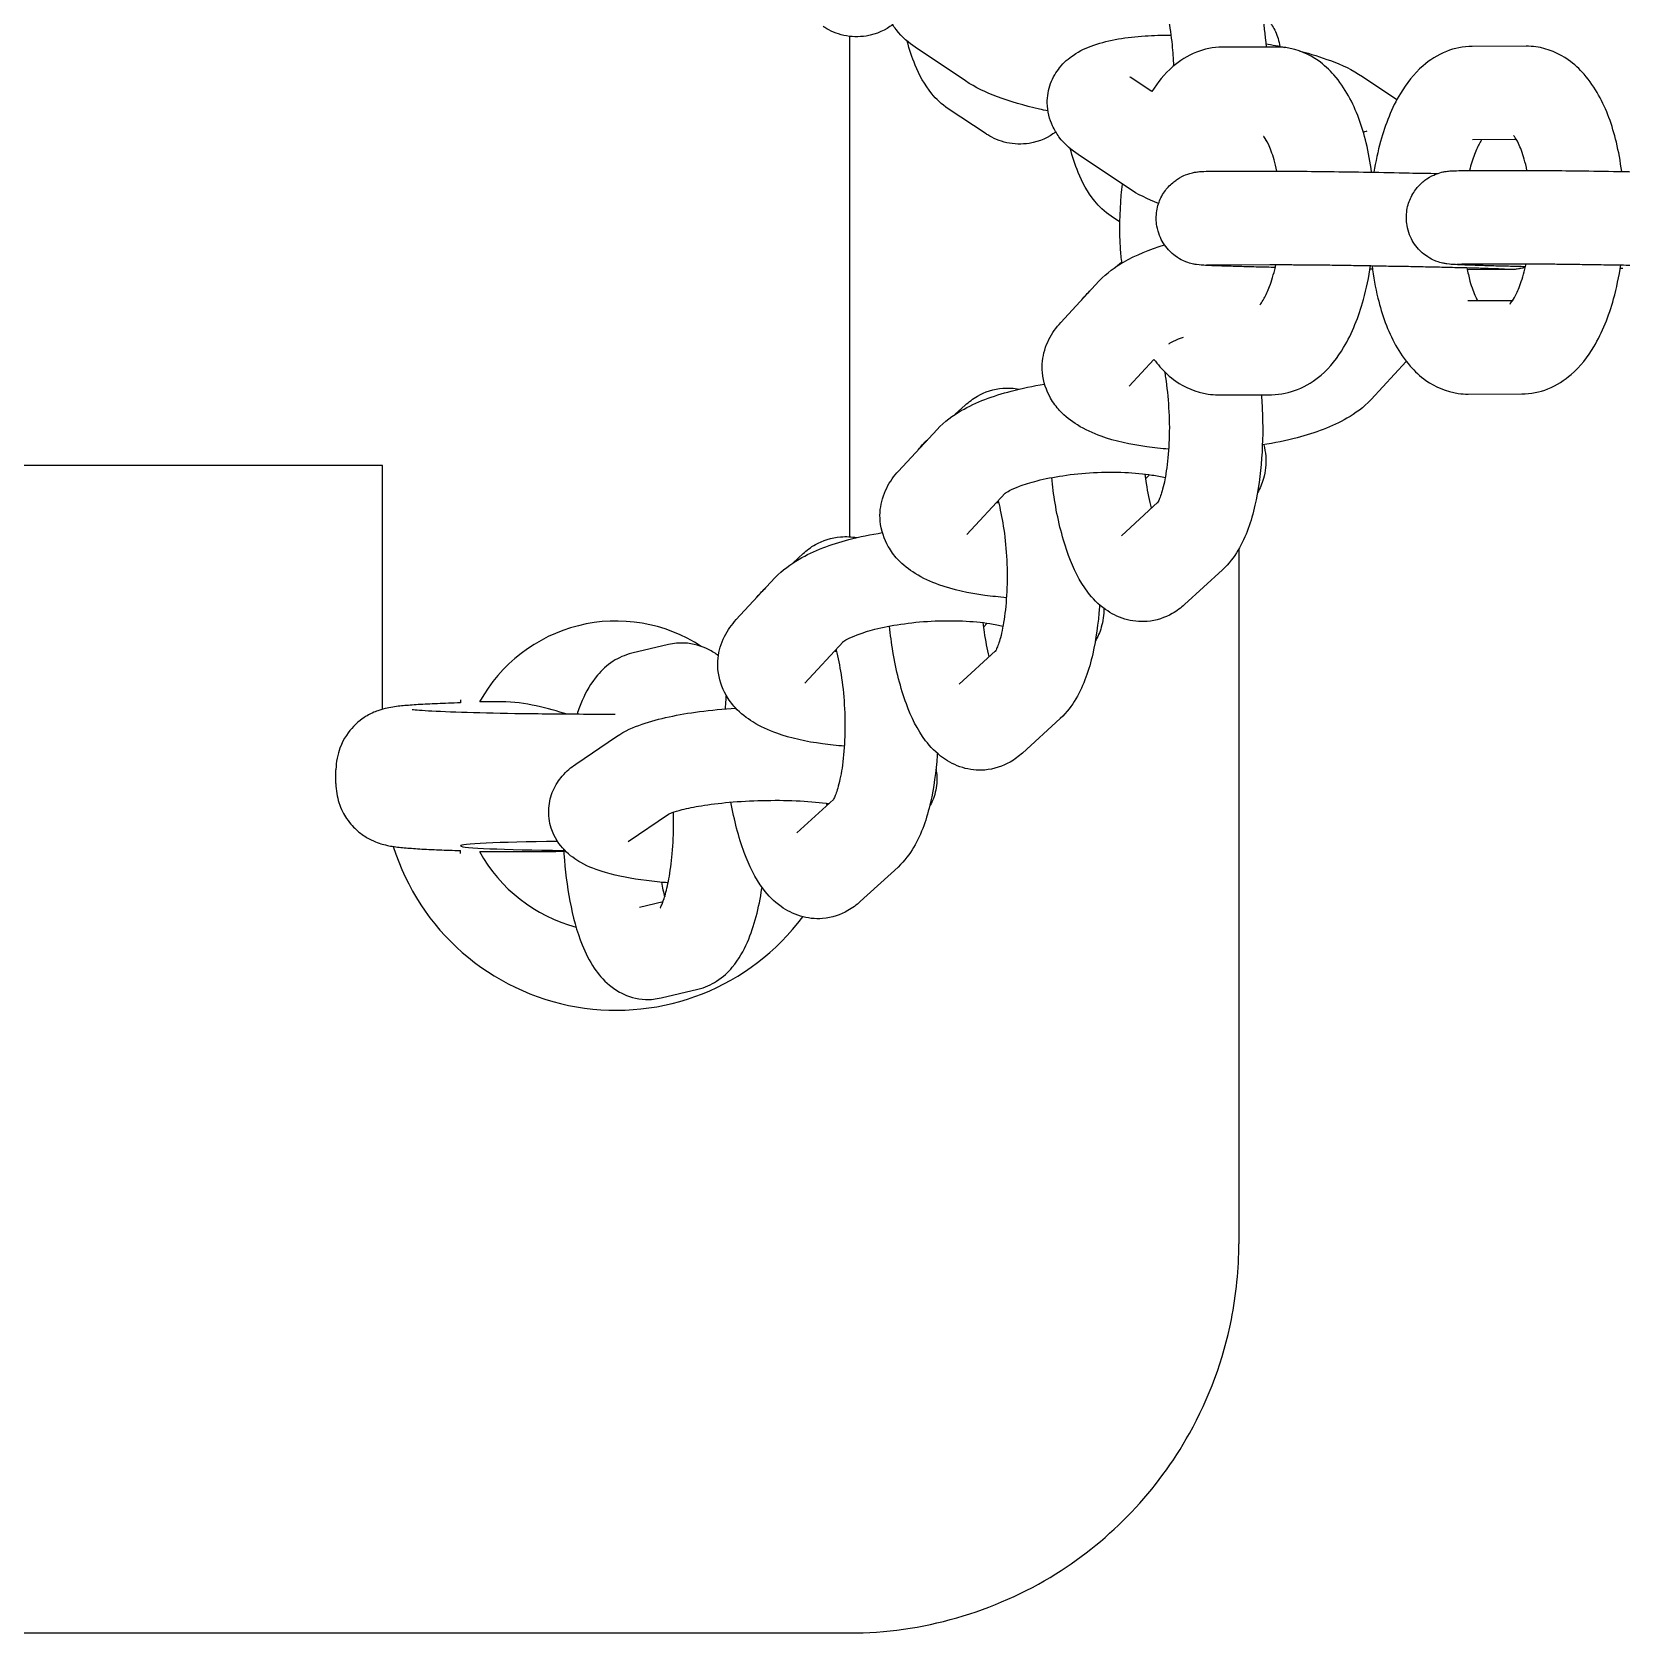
# Model space of a CAD drawing. Header units: millimetres. Extents: x 9332 to 13832, y 185 to 4585.
# Drawn here: x 11019.5 to 11121.6, y 2295.2 to 2398 of the extents above; entities that cross this region are included whole.
import ezdxf

# ---------------------------------------------------------------- set-up
doc = ezdxf.new("R2010")
doc.units = ezdxf.units.MM
doc.layers.add('AM_4', color=3, linetype='Continuous', lineweight=25)

msp = doc.modelspace()

# ---------------------------------------------------------------- linework, layer by layer
at = {"layer": 'AM_4'}
for p, q in [((11072.03, 2397.76), (11072.03, 2365.63)), ((11079.47, 2394.9), (11076.25, 2397.07)), ((11099.42, 2397.08), (11095.96, 2397.07)), ((11115.49, 2397.13), (11112.03, 2397.12)), ((11091.45, 2394.22), (11090.06, 2395.15)), ((11104.97, 2395.19), (11107.19, 2393.7)), ((11080.81, 2391.5), (11078.37, 2393.11)), ((11098.8, 2391.08), (11098.74, 2391.08)), ((11114.87, 2391.13), (11112.05, 2391.12)), ((11089.94, 2388.01), (11086.72, 2390.17)), ((11095.51, 2389.1), (11099, 2389.11)), ((11111.57, 2389.15), (11115.07, 2389.16)), ((11089.37, 2385.86), (11088.84, 2386.21)), ((11089.24, 2383.04), (11089.49, 2383.26)), ((11095.52, 2383.1), (11099.02, 2383.11)), ((11111.59, 2383.15), (11115.09, 2383.16)), ((11113.78, 2382.78), (11111.71, 2382.77)), ((11085.59, 2379.38), (11088.07, 2382.06)), ((11087.45, 2381.39), (11087.48, 2381.42)), ((11111.74, 2380.79), (11114.62, 2380.8)), ((11089.99, 2375.3), (11091.58, 2377.02)), ((11107.79, 2376.89), (11105.53, 2374.44)), ((11095.69, 2374.74), (11099.14, 2374.75)), ((11111.76, 2374.79), (11115.21, 2374.8)), ((11078.82, 2373.5), (11079.46, 2374.08)), ((11075.17, 2369.84), (11077.65, 2372.52)), ((11077.03, 2371.85), (11077.06, 2371.88)), ((11042.03, 2370.21), (10992.03, 2370.21)), ((11042.03, 2354.55), (11042.03, 2370.21)), ((11091.29, 2369.61), (11091.06, 2369.36)), ((11079.57, 2365.76), (11082.03, 2368.42)), ((11081.49, 2367.81), (11081.58, 2367.89)), ((11091.83, 2367.84), (11089.49, 2365.69)), ((11068.4, 2363.95), (11069.04, 2364.54)), ((11097.03, 2364.84), (11097.03, 2320.21)), ((11095.98, 2363.5), (11093.55, 2361.27)), ((11064.75, 2360.3), (11067.23, 2362.98)), ((11066.61, 2362.31), (11066.64, 2362.34)), ((11080.87, 2360.07), (11080.64, 2359.82)), ((11060.4, 2358.7), (11058.04, 2358.14)), ((11069.15, 2356.22), (11071.61, 2358.88)), ((11071.08, 2358.27), (11071.16, 2358.35)), ((11081.41, 2358.29), (11079.07, 2356.15)), ((11047.03, 2355.15), (11047.03, 2354.95)), ((11085.56, 2353.95), (11083.13, 2351.73)), ((11054.45, 2351.02), (11057.06, 2352.79)), ((11039.03, 2349.77), (11039.03, 2350.65)), ((11070.99, 2348.75), (11068.65, 2346.61)), ((11057.81, 2346.05), (11060.39, 2347.8)), ((11047.03, 2345.27), (11047.03, 2345.47)), ((11075.14, 2344.41), (11072.71, 2342.19)), ((11058.54, 2341.84), (11060.05, 2342.2)), ((11059.92, 2336.01), (11062.29, 2336.56)), ((10662.03, 2295.21), (11072.03, 2295.21))]:
    msp.add_line(p, q, dxfattribs=at)
for radius, start, end in [(10, 56.8187, 151.2305), (15, 197.3756, 323.1245), (10, 208.7695, 255.0771)]:
    msp.add_arc((11057.03, 2350.21), radius, start, end, dxfattribs=at)
msp.add_ellipse((11057.03, 2345.77), major_axis=(-10, 0), ratio=0.031189, start_param=5.098581, end_param=7.510271, dxfattribs=at)
for points, knots in [([(11095.46, 2405.63), (11095.91, 2405.33), (11096.24, 2405), (11097, 2404.07), (11097.32, 2403.46), (11098.02, 2401.77), (11098.31, 2400.61), (11098.63, 2398.62), (11098.72, 2397.86), (11098.78, 2397.08)], [6.283185, 6.283185, 6.283185, 6.283185, 6.443561, 6.443561, 6.72516, 6.72516, 7.179002, 7.179002, 7.440049, 7.440049, 7.440049, 7.440049]), ([(11076.25, 2397.07), (11075.83, 2397.35), (11075.42, 2397.67), (11074.86, 2398.41), (11074.72, 2398.64), (11074.4, 2399.32), (11074.26, 2399.83), (11074.25, 2400.8), (11074.33, 2401.24), (11074.62, 2402.03), (11074.83, 2402.37), (11075.33, 2402.99), (11075.63, 2403.24), (11076.38, 2403.76), (11076.81, 2403.94), (11078.27, 2404.46), (11079.33, 2404.6), (11081.07, 2404.72), (11081.63, 2404.74), (11082.2, 2404.74)], [3.141593, 3.141593, 3.141593, 3.141593, 3.352582, 3.352582, 3.430529, 3.430529, 3.546557, 3.546557, 3.636469, 3.636469, 3.729959, 3.729959, 3.849169, 3.849169, 4.044566, 4.044566, 4.51217, 4.51217, 4.71866, 4.71866, 4.71866, 4.71866]), ([(11091.86, 2400.88), (11091.86, 2400.88), (11091.87, 2400.87), (11091.89, 2400.83), (11091.94, 2400.75), (11092.06, 2400.49), (11092.14, 2400.27), (11092.32, 2399.7), (11092.42, 2399.31), (11092.6, 2398.38), (11092.68, 2397.81), (11092.79, 2396.78), (11092.82, 2396.32), (11092.83, 2395.86)], [6.485752, 6.485752, 6.485752, 6.485752, 6.533161, 6.533161, 6.681119, 6.681119, 6.867134, 6.867134, 7.095649, 7.095649, 7.357651, 7.357651, 7.550591, 7.550591, 7.550591, 7.550591]), ([(11098.53, 2399.27), (11098.67, 2399.13), (11098.82, 2398.96), (11099.11, 2398.57), (11099.26, 2398.34), (11099.51, 2397.79), (11099.62, 2397.47), (11099.67, 2397.12)], [0.1360611, 0.1360611, 0.1360611, 0.1360611, 0.2109896, 0.2109896, 0.288936, 0.288936, 0.3683037, 0.3683037, 0.3683037, 0.3683037]), ([(11074.8, 2398.52), (11074.8, 2398.52), (11074.8, 2398.51), (11074.35, 2398.19), (11073.77, 2397.9), (11072.62, 2397.71), (11072.12, 2397.72), (11071.2, 2397.93), (11070.78, 2398.12), (11070.4, 2398.35), (11070.37, 2398.37), (11070.34, 2398.39)], [9.0069405, 9.0069405, 9.0069405, 9.0069405, 9.0083202, 9.0083202, 9.1767186, 9.1767186, 9.2941163, 9.2941163, 9.4143204, 9.4143204, 9.424778, 9.424778, 9.424778, 9.424778]), ([(11078.37, 2393.11), (11077.92, 2393.4), (11077.59, 2393.74), (11076.83, 2394.67), (11076.51, 2395.27), (11076.04, 2396.41), (11075.87, 2396.92), (11075.73, 2397.46)], [3.1415927, 3.1415927, 3.1415927, 3.1415927, 3.3019685, 3.3019685, 3.5835673, 3.5835673, 3.7961096, 3.7961096, 3.7961096, 3.7961096]), ([(11086.72, 2390.17), (11086.3, 2390.45), (11085.88, 2390.78), (11085.33, 2391.52), (11085.19, 2391.75), (11084.87, 2392.43), (11084.73, 2392.94), (11084.72, 2393.91), (11084.8, 2394.35), (11085.09, 2395.13), (11085.3, 2395.48), (11085.8, 2396.1), (11086.1, 2396.35), (11086.84, 2396.86), (11087.28, 2397.05), (11088.74, 2397.56), (11089.8, 2397.71), (11091.54, 2397.83), (11092.1, 2397.85), (11092.67, 2397.85)], [3.141593, 3.141593, 3.141593, 3.141593, 3.352582, 3.352582, 3.430529, 3.430529, 3.546557, 3.546557, 3.636469, 3.636469, 3.729959, 3.729959, 3.849169, 3.849169, 4.044566, 4.044566, 4.51217, 4.51217, 4.71866, 4.71866, 4.71866, 4.71866]), ([(11095.96, 2397.07), (11095.38, 2397.07), (11094.81, 2396.95), (11093.72, 2396.52), (11093.22, 2396.19), (11092.24, 2395.35), (11091.81, 2394.8), (11091.45, 2394.22)], [3.1415927, 3.1415927, 3.1415927, 3.1415927, 3.3069425, 3.3069425, 3.4970833, 3.4970833, 3.7455743, 3.7455743, 3.7455743, 3.7455743]), ([(11105.56, 2389.04), (11105.47, 2389.68), (11105.36, 2390.31), (11104.95, 2392.01), (11104.59, 2393.02), (11103.81, 2394.42), (11103.51, 2394.87), (11102.85, 2395.62), (11102.52, 2395.93), (11101.55, 2396.61), (11100.83, 2396.93), (11099.84, 2397.07), (11099.63, 2397.08), (11099.42, 2397.08)], [1.910215, 1.910215, 1.910215, 1.910215, 2.123198, 2.123198, 2.504819, 2.504819, 2.699977, 2.699977, 2.854714, 2.854714, 3.081733, 3.081733, 3.141593, 3.141593, 3.141593, 3.141593]), ([(11112.03, 2397.12), (11111.45, 2397.12), (11110.88, 2397), (11109.79, 2396.57), (11109.29, 2396.24), (11108.26, 2395.35), (11107.8, 2394.74), (11106.85, 2393.17), (11106.45, 2392.13), (11105.96, 2390.38), (11105.82, 2389.71), (11105.71, 2389.04)], [3.141593, 3.141593, 3.141593, 3.141593, 3.306943, 3.306943, 3.497083, 3.497083, 3.769899, 3.769899, 4.1626, 4.1626, 4.386601, 4.386601, 4.386601, 4.386601]), ([(11121.63, 2389.08), (11121.54, 2389.73), (11121.43, 2390.36), (11121.02, 2392.06), (11120.66, 2393.07), (11119.88, 2394.46), (11119.58, 2394.91), (11118.92, 2395.66), (11118.58, 2395.98), (11117.62, 2396.66), (11116.9, 2396.98), (11115.91, 2397.12), (11115.7, 2397.13), (11115.49, 2397.13)], [1.910215, 1.910215, 1.910215, 1.910215, 2.123198, 2.123198, 2.504819, 2.504819, 2.699977, 2.699977, 2.854714, 2.854714, 3.081733, 3.081733, 3.141593, 3.141593, 3.141593, 3.141593]), ([(11100.96, 2396.82), (11101.66, 2396.63), (11102.31, 2396.43), (11103.66, 2395.93), (11104.33, 2395.62), (11104.97, 2395.19)], [5.6866793, 5.6866793, 5.6866793, 5.6866793, 5.9554406, 5.9554406, 6.2831853, 6.2831853, 6.2831853, 6.2831853]), ([(11084.77, 2392.98), (11084.58, 2393.01), (11084.4, 2393.05), (11083.25, 2393.32), (11082.34, 2393.58), (11080.78, 2394.17), (11080.11, 2394.47), (11079.47, 2394.9)], [2.3855529, 2.3855529, 2.3855529, 2.3855529, 2.452411, 2.452411, 2.8138479, 2.8138479, 3.1415927, 3.1415927, 3.1415927, 3.1415927]), ([(11085.27, 2391.63), (11085.27, 2391.62), (11085.27, 2391.62), (11084.82, 2391.29), (11084.24, 2391), (11083.09, 2390.82), (11082.59, 2390.83), (11081.66, 2391.04), (11081.25, 2391.22), (11080.87, 2391.46), (11080.84, 2391.48), (11080.81, 2391.5)], [9.0069405, 9.0069405, 9.0069405, 9.0069405, 9.0083202, 9.0083202, 9.1767186, 9.1767186, 9.2941163, 9.2941163, 9.4143204, 9.4143204, 9.424778, 9.424778, 9.424778, 9.424778]), ([(11099.47, 2389.11), (11099.42, 2389.37), (11099.36, 2389.61), (11099.18, 2390.24), (11099.05, 2390.58), (11098.83, 2391.05), (11098.73, 2391.2), (11098.64, 2391.32), (11098.62, 2391.34), (11098.62, 2391.34)], [2.0518507, 2.0518507, 2.0518507, 2.0518507, 2.1867068, 2.1867068, 2.4319972, 2.4319972, 2.6429764, 2.6429764, 2.7558455, 2.7558455, 2.7558455, 2.7558455]), ([(11105.26, 2391.67), (11105.26, 2391.67), (11105.26, 2391.67), (11105.25, 2391.67), (11105.19, 2391.65), (11105.08, 2391.62), (11105.06, 2391.61), (11105.03, 2391.6)], [7.1147378, 7.1147378, 7.1147378, 7.1147378, 7.1260473, 7.1260473, 7.2563829, 7.2563829, 7.2896549, 7.2896549, 7.2896549, 7.2896549]), ([(11112.63, 2391.12), (11112.59, 2391.07), (11112.55, 2391), (11112.4, 2390.73), (11112.28, 2390.48), (11112.05, 2389.87), (11111.94, 2389.53), (11111.85, 2389.15)], [3.7221344, 3.7221344, 3.7221344, 3.7221344, 3.8031098, 3.8031098, 4.0098094, 4.0098094, 4.2106777, 4.2106777, 4.2106777, 4.2106777]), ([(11115.54, 2389.16), (11115.49, 2389.41), (11115.43, 2389.65), (11115.25, 2390.28), (11115.12, 2390.62), (11114.9, 2391.1), (11114.8, 2391.25), (11114.71, 2391.37), (11114.69, 2391.39), (11114.69, 2391.39)], [2.0518507, 2.0518507, 2.0518507, 2.0518507, 2.1867068, 2.1867068, 2.4319972, 2.4319972, 2.6429764, 2.6429764, 2.7558455, 2.7558455, 2.7558455, 2.7558455]), ([(11088.84, 2386.21), (11088.39, 2386.51), (11088.05, 2386.84), (11087.3, 2387.77), (11086.98, 2388.38), (11086.51, 2389.52), (11086.34, 2390.03), (11086.2, 2390.57)], [3.1415927, 3.1415927, 3.1415927, 3.1415927, 3.3019685, 3.3019685, 3.5835673, 3.5835673, 3.7961096, 3.7961096, 3.7961096, 3.7961096]), ([(11099.37, 2382.92), (11099.19, 2382.93), (11099.01, 2382.93), (11098.64, 2382.94), (11098.46, 2382.94), (11098.09, 2382.95), (11097.91, 2382.96), (11097.56, 2382.97), (11097.39, 2382.97), (11097.07, 2382.98), (11096.92, 2382.98), (11096.62, 2382.99), (11096.47, 2383), (11096.2, 2383.01), (11096.07, 2383.01), (11095.82, 2383.02), (11095.7, 2383.02), (11095.48, 2383.03), (11095.38, 2383.03), (11095.09, 2383.05), (11094.92, 2383.05), (11094.65, 2383.07), (11094.6, 2383.06), (11094.29, 2383.11), (11094.26, 2383.11), (11094.16, 2383.13), (11094.08, 2383.14), (11093.85, 2383.21), (11093.72, 2383.24), (11093.31, 2383.43), (11093.16, 2383.51), (11092.82, 2383.75), (11092.68, 2383.87), (11092.4, 2384.18), (11092.29, 2384.32), (11092.01, 2384.78), (11091.84, 2385.14), (11091.72, 2385.89), (11091.71, 2386.23), (11091.81, 2386.87), (11091.91, 2387.16), (11092.17, 2387.69), (11092.34, 2387.91), (11092.7, 2388.31), (11092.88, 2388.45), (11093.3, 2388.74), (11093.47, 2388.81), (11093.84, 2388.96), (11093.96, 2388.98), (11094.16, 2389.03), (11094.23, 2389.04), (11094.35, 2389.06), (11094.39, 2389.06), (11094.49, 2389.07), (11094.53, 2389.08), (11094.66, 2389.09), (11094.72, 2389.09), (11094.98, 2389.1), (11095.2, 2389.1), (11095.51, 2389.1)], [4.705753, 4.705753, 4.705753, 4.705753, 4.779405, 4.779405, 4.859462, 4.859462, 4.940532, 4.940532, 5.021573, 5.021573, 5.101555, 5.101555, 5.182633, 5.182633, 5.264671, 5.264671, 5.346611, 5.346611, 5.427455, 5.427455, 5.605423, 5.605423, 5.762502, 5.762502, 5.779226, 5.779226, 5.801284, 5.801284, 5.818902, 5.818902, 5.826595, 5.826595, 5.831198, 5.831198, 5.834156, 5.834156, 5.838588, 5.838588, 5.841842, 5.841842, 5.845045, 5.845045, 5.848872, 5.848872, 5.854309, 5.854309, 5.863509, 5.863509, 5.879757, 5.879757, 5.897373, 5.897373, 5.917703, 5.917703, 5.9505, 5.9505, 6.036777, 6.036777, 6.283185, 6.283185, 6.283185, 6.283185]), ([(11099, 2389.11), (11099.11, 2389.11), (11099.22, 2389.11), (11099.47, 2389.11), (11099.6, 2389.11), (11099.88, 2389.11), (11100.03, 2389.11), (11100.35, 2389.11), (11100.51, 2389.1), (11101.31, 2389.1), (11102.05, 2389.09), (11103.64, 2389.07), (11104.49, 2389.06), (11106.23, 2389.03), (11107.12, 2389.01), (11108.61, 2388.98), (11109.22, 2388.97), (11109.8, 2388.96)], [6.283185, 6.283185, 6.283185, 6.283185, 6.36959, 6.36959, 6.457335, 6.457335, 6.545175, 6.545175, 6.631809, 6.631809, 6.956634, 6.956634, 7.278533, 7.278533, 7.599738, 7.599738, 7.83238, 7.83238, 7.83238, 7.83238]), ([(11115.44, 2382.97), (11115.26, 2382.97), (11115.08, 2382.98), (11114.71, 2382.99), (11114.53, 2382.99), (11114.16, 2383), (11113.98, 2383), (11113.63, 2383.01), (11113.46, 2383.02), (11113.14, 2383.03), (11112.99, 2383.03), (11112.69, 2383.04), (11112.54, 2383.04), (11112.27, 2383.05), (11112.14, 2383.06), (11111.89, 2383.06), (11111.77, 2383.07), (11111.55, 2383.08), (11111.45, 2383.08), (11111.16, 2383.09), (11110.99, 2383.1), (11110.72, 2383.12), (11110.67, 2383.11), (11110.36, 2383.15), (11110.33, 2383.16), (11110.22, 2383.18), (11110.15, 2383.19), (11109.92, 2383.25), (11109.79, 2383.28), (11109.38, 2383.47), (11109.23, 2383.55), (11108.89, 2383.8), (11108.74, 2383.92), (11108.47, 2384.22), (11108.35, 2384.37), (11108.07, 2384.82), (11107.91, 2385.19), (11107.78, 2385.93), (11107.78, 2386.28), (11107.88, 2386.91), (11107.98, 2387.2), (11108.24, 2387.73), (11108.4, 2387.95), (11108.77, 2388.36), (11108.95, 2388.5), (11109.37, 2388.78), (11109.54, 2388.85), (11109.91, 2389), (11110.03, 2389.03), (11110.23, 2389.08), (11110.3, 2389.09), (11110.41, 2389.1), (11110.46, 2389.11), (11110.56, 2389.12), (11110.6, 2389.12), (11110.73, 2389.13), (11110.79, 2389.13), (11111.05, 2389.14), (11111.27, 2389.15), (11111.57, 2389.15)], [4.705753, 4.705753, 4.705753, 4.705753, 4.779405, 4.779405, 4.859462, 4.859462, 4.940532, 4.940532, 5.021573, 5.021573, 5.101555, 5.101555, 5.182633, 5.182633, 5.264671, 5.264671, 5.346611, 5.346611, 5.427455, 5.427455, 5.605423, 5.605423, 5.762502, 5.762502, 5.779226, 5.779226, 5.801284, 5.801284, 5.818902, 5.818902, 5.826595, 5.826595, 5.831198, 5.831198, 5.834156, 5.834156, 5.838588, 5.838588, 5.841842, 5.841842, 5.845045, 5.845045, 5.848872, 5.848872, 5.854309, 5.854309, 5.863509, 5.863509, 5.879757, 5.879757, 5.897373, 5.897373, 5.917703, 5.917703, 5.9505, 5.9505, 6.036777, 6.036777, 6.283185, 6.283185, 6.283185, 6.283185]), ([(11115.07, 2389.16), (11115.18, 2389.16), (11115.29, 2389.16), (11115.54, 2389.16), (11115.67, 2389.16), (11115.95, 2389.15), (11116.1, 2389.15), (11116.41, 2389.15), (11116.58, 2389.15), (11117.38, 2389.14), (11118.12, 2389.14), (11119.71, 2389.12), (11120.56, 2389.1), (11122.3, 2389.07), (11123.19, 2389.06), (11124.67, 2389.03), (11125.29, 2389.02), (11125.87, 2389)], [6.283185, 6.283185, 6.283185, 6.283185, 6.36959, 6.36959, 6.457335, 6.457335, 6.545175, 6.545175, 6.631809, 6.631809, 6.956634, 6.956634, 7.278533, 7.278533, 7.599738, 7.599738, 7.83238, 7.83238, 7.83238, 7.83238]), ([(11089.54, 2388.28), (11089.51, 2388.04), (11089.48, 2387.8), (11089.36, 2386.43), (11089.34, 2385.28), (11089.43, 2383.84), (11089.46, 2383.51), (11089.5, 2383.2)], [4.4641001, 4.4641001, 4.4641001, 4.4641001, 4.5422649, 4.5422649, 4.9030272, 4.9030272, 5.0073823, 5.0073823, 5.0073823, 5.0073823]), ([(11088.07, 2382.06), (11088.55, 2382.58), (11089.08, 2382.95), (11090.43, 2383.73), (11091.3, 2384.08), (11092.26, 2384.37)], [3.1415927, 3.1415927, 3.1415927, 3.1415927, 3.3903547, 3.3903547, 3.7555683, 3.7555683, 3.7555683, 3.7555683]), ([(11094.96, 2383.09), (11094.96, 2383.09), (11094.97, 2383.09), (11095.03, 2383.09), (11095.14, 2383.1), (11095.36, 2383.1), (11095.44, 2383.1), (11095.52, 2383.1)], [5.9940694, 5.9940694, 5.9940694, 5.9940694, 6.0400138, 6.0400138, 6.2067642, 6.2067642, 6.2831853, 6.2831853, 6.2831853, 6.2831853]), ([(11098.38, 2380.53), (11098.38, 2380.53), (11098.4, 2380.55), (11098.49, 2380.66), (11098.57, 2380.78), (11098.78, 2381.14), (11098.9, 2381.4), (11099.14, 2382.06), (11099.27, 2382.48), (11099.39, 2382.99), (11099.4, 2383.05), (11099.42, 2383.11)], [0.364313, 0.364313, 0.364313, 0.364313, 0.4814287, 0.4814287, 0.6615172, 0.6615172, 0.8682167, 0.8682167, 1.1055917, 1.1055917, 1.134664, 1.134664, 1.134664, 1.134664]), ([(11099.02, 2383.11), (11099.35, 2383.11), (11099.79, 2383.11), (11100.47, 2383.1), (11100.62, 2383.1), (11100.93, 2383.1), (11101.09, 2383.1), (11101.42, 2383.1), (11101.59, 2383.09), (11101.94, 2383.09), (11102.12, 2383.09), (11102.49, 2383.08), (11102.68, 2383.08), (11103.07, 2383.08), (11103.27, 2383.07), (11103.68, 2383.07), (11103.88, 2383.06), (11104.3, 2383.06), (11104.51, 2383.05), (11104.93, 2383.05), (11105.14, 2383.04), (11105.57, 2383.04), (11105.78, 2383.03), (11106.22, 2383.03), (11106.44, 2383.02), (11106.87, 2383.01), (11107.08, 2383.01), (11107.51, 2383), (11107.72, 2383), (11108.14, 2382.99), (11108.36, 2382.99), (11108.77, 2382.98), (11108.98, 2382.97), (11109.39, 2382.96), (11109.58, 2382.96), (11109.97, 2382.95), (11110.16, 2382.95), (11110.54, 2382.94), (11110.72, 2382.93), (11111.08, 2382.92), (11111.25, 2382.92), (11111.59, 2382.91), (11111.75, 2382.91), (11112.06, 2382.9), (11112.21, 2382.89), (11112.49, 2382.89), (11112.63, 2382.88), (11112.89, 2382.87), (11113.01, 2382.87), (11113.24, 2382.86), (11113.35, 2382.86), (11113.83, 2382.84), (11114.11, 2382.83), (11114.21, 2382.82), (11114.22, 2382.82), (11114.22, 2382.82)], [6.283185, 6.283185, 6.283185, 6.283185, 6.57835, 6.57835, 6.656442, 6.656442, 6.735502, 6.735502, 6.814536, 6.814536, 6.892556, 6.892556, 6.971515, 6.971515, 7.051481, 7.051481, 7.131437, 7.131437, 7.210367, 7.210367, 7.289538, 7.289538, 7.369732, 7.369732, 7.449925, 7.449925, 7.529093, 7.529093, 7.608272, 7.608272, 7.688482, 7.688482, 7.768701, 7.768701, 7.8479, 7.8479, 7.926901, 7.926901, 8.006947, 8.006947, 8.087015, 8.087015, 8.166075, 8.166075, 8.244397, 8.244397, 8.323793, 8.323793, 8.403251, 8.403251, 8.481723, 8.481723, 8.784086, 8.784086, 8.828436, 8.828436, 8.828436, 8.828436]), ([(11099.14, 2374.75), (11099.72, 2374.76), (11100.3, 2374.88), (11101.39, 2375.31), (11101.89, 2375.64), (11102.92, 2376.53), (11103.38, 2377.13), (11104.32, 2378.71), (11104.73, 2379.74), (11105.23, 2381.56), (11105.39, 2382.29), (11105.5, 2383.04)], [0, 0, 0, 0, 0.16535, 0.16535, 0.355491, 0.355491, 0.628306, 0.628306, 1.021007, 1.021007, 1.26683, 1.26683, 1.26683, 1.26683]), ([(11105.59, 2383.04), (11105.68, 2382.32), (11105.8, 2381.62), (11106.23, 2379.87), (11106.59, 2378.85), (11107.36, 2377.46), (11107.67, 2377.01), (11108.33, 2376.26), (11108.66, 2375.94), (11109.63, 2375.26), (11110.34, 2374.94), (11111.34, 2374.8), (11111.55, 2374.79), (11111.76, 2374.79)], [5.029859, 5.029859, 5.029859, 5.029859, 5.26479, 5.26479, 5.646411, 5.646411, 5.841569, 5.841569, 5.996306, 5.996306, 6.223325, 6.223325, 6.283185, 6.283185, 6.283185, 6.283185]), ([(11111.03, 2383.14), (11111.03, 2383.14), (11111.04, 2383.14), (11111.1, 2383.14), (11111.21, 2383.14), (11111.43, 2383.15), (11111.51, 2383.15), (11111.59, 2383.15)], [5.9940694, 5.9940694, 5.9940694, 5.9940694, 6.0400138, 6.0400138, 6.2067642, 6.2067642, 6.2831853, 6.2831853, 6.2831853, 6.2831853]), ([(11111.68, 2382.91), (11111.74, 2382.6), (11111.81, 2382.31), (11111.99, 2381.64), (11112.12, 2381.3), (11112.29, 2380.95), (11112.33, 2380.86), (11112.37, 2380.79)], [5.1686547, 5.1686547, 5.1686547, 5.1686547, 5.3282994, 5.3282994, 5.5735898, 5.5735898, 5.6669304, 5.6669304, 5.6669304, 5.6669304]), ([(11115.43, 2382.93), (11115.34, 2382.9), (11115.28, 2382.88), (11115.12, 2382.85), (11115.05, 2382.84), (11114.94, 2382.82), (11114.89, 2382.81), (11114.8, 2382.8), (11114.75, 2382.8), (11114.62, 2382.79), (11114.56, 2382.79), (11114.3, 2382.78), (11114.08, 2382.78), (11113.78, 2382.78)], [9.0120726, 9.0120726, 9.0120726, 9.0120726, 9.0213493, 9.0213493, 9.0389658, 9.0389658, 9.0592959, 9.0592959, 9.0920926, 9.0920926, 9.1783692, 9.1783692, 9.424778, 9.424778, 9.424778, 9.424778]), ([(11114.45, 2380.58), (11114.45, 2380.58), (11114.47, 2380.6), (11114.56, 2380.71), (11114.64, 2380.83), (11114.85, 2381.19), (11114.97, 2381.45), (11115.21, 2382.1), (11115.34, 2382.52), (11115.46, 2383.04), (11115.47, 2383.1), (11115.48, 2383.16)], [0.364313, 0.364313, 0.364313, 0.364313, 0.4814287, 0.4814287, 0.6615172, 0.6615172, 0.8682167, 0.8682167, 1.1055917, 1.1055917, 1.134664, 1.134664, 1.134664, 1.134664]), ([(11115.09, 2383.16), (11115.42, 2383.16), (11115.86, 2383.16), (11116.54, 2383.15), (11116.69, 2383.15), (11117, 2383.15), (11117.16, 2383.15), (11117.49, 2383.14), (11117.66, 2383.14), (11118.01, 2383.14), (11118.19, 2383.13), (11118.56, 2383.13), (11118.75, 2383.13), (11119.14, 2383.12), (11119.34, 2383.12), (11119.75, 2383.11), (11119.95, 2383.11), (11120.37, 2383.1), (11120.57, 2383.1), (11120.99, 2383.09), (11121.21, 2383.09), (11121.64, 2383.08), (11121.85, 2383.08), (11122.29, 2383.07), (11122.5, 2383.07), (11122.94, 2383.06), (11123.15, 2383.06), (11123.58, 2383.05), (11123.79, 2383.04), (11124.21, 2383.04), (11124.42, 2383.03), (11124.84, 2383.02), (11125.05, 2383.02), (11125.45, 2383.01), (11125.65, 2383.01), (11126.04, 2383), (11126.23, 2382.99), (11126.61, 2382.98), (11126.79, 2382.98), (11127.15, 2382.97), (11127.32, 2382.97), (11127.66, 2382.96), (11127.82, 2382.95), (11128.13, 2382.95), (11128.28, 2382.94), (11128.56, 2382.93), (11128.7, 2382.93), (11128.96, 2382.92), (11129.08, 2382.92), (11129.31, 2382.91), (11129.42, 2382.91), (11129.9, 2382.89), (11130.18, 2382.87), (11130.28, 2382.87), (11130.29, 2382.87), (11130.29, 2382.87)], [6.283185, 6.283185, 6.283185, 6.283185, 6.57835, 6.57835, 6.656442, 6.656442, 6.735502, 6.735502, 6.814536, 6.814536, 6.892556, 6.892556, 6.971515, 6.971515, 7.051481, 7.051481, 7.131437, 7.131437, 7.210367, 7.210367, 7.289538, 7.289538, 7.369732, 7.369732, 7.449925, 7.449925, 7.529093, 7.529093, 7.608272, 7.608272, 7.688482, 7.688482, 7.768701, 7.768701, 7.8479, 7.8479, 7.926901, 7.926901, 8.006947, 8.006947, 8.087015, 8.087015, 8.166075, 8.166075, 8.244397, 8.244397, 8.323793, 8.323793, 8.403251, 8.403251, 8.481723, 8.481723, 8.784086, 8.784086, 8.828436, 8.828436, 8.828436, 8.828436]), ([(11115.21, 2374.8), (11115.79, 2374.8), (11116.37, 2374.92), (11117.46, 2375.35), (11117.96, 2375.68), (11118.98, 2376.57), (11119.45, 2377.18), (11120.39, 2378.76), (11120.8, 2379.79), (11121.3, 2381.61), (11121.45, 2382.34), (11121.57, 2383.08)], [0, 0, 0, 0, 0.16535, 0.16535, 0.355491, 0.355491, 0.628306, 0.628306, 1.021007, 1.021007, 1.26683, 1.26683, 1.26683, 1.26683]), ([(11092.52, 2371.25), (11092.05, 2371.29), (11091.58, 2371.34), (11090.08, 2371.54), (11089.09, 2371.76), (11087.66, 2372.27), (11087.15, 2372.5), (11086.27, 2373.05), (11085.88, 2373.34), (11085.31, 2373.96), (11085.11, 2374.23), (11084.67, 2375), (11084.47, 2375.57), (11084.37, 2376.66), (11084.43, 2377.17), (11084.71, 2378.1), (11084.93, 2378.52), (11085.31, 2379.06), (11085.45, 2379.23), (11085.59, 2379.38)], [1.614205, 1.614205, 1.614205, 1.614205, 1.776693, 1.776693, 2.1548, 2.1548, 2.374686, 2.374686, 2.549504, 2.549504, 2.650713, 2.650713, 2.804094, 2.804094, 2.929784, 2.929784, 3.069339, 3.069339, 3.141593, 3.141593, 3.141593, 3.141593]), ([(11092.54, 2378.02), (11092.59, 2378.05), (11092.64, 2378.09), (11092.87, 2378.21), (11093.09, 2378.31), (11093.39, 2378.42), (11093.43, 2378.44), (11093.47, 2378.45)], [3.3439278, 3.3439278, 3.3439278, 3.3439278, 3.4296661, 3.4296661, 3.6200642, 3.6200642, 3.6487971, 3.6487971, 3.6487971, 3.6487971]), ([(11091.58, 2377.02), (11091.7, 2376.86), (11091.83, 2376.7), (11092.26, 2376.21), (11092.59, 2375.9), (11093.56, 2375.22), (11094.27, 2374.9), (11095.27, 2374.76), (11095.48, 2374.74), (11095.69, 2374.74)], [5.7692037, 5.7692037, 5.7692037, 5.7692037, 5.8415693, 5.8415693, 5.9963063, 5.9963063, 6.2233254, 6.2233254, 6.2831853, 6.2831853, 6.2831853, 6.2831853]), ([(11092.26, 2376.23), (11092.28, 2376.11), (11092.3, 2375.98), (11092.42, 2375.24), (11092.48, 2374.58), (11092.57, 2373.23), (11092.58, 2372.54), (11092.53, 2371.23), (11092.48, 2370.6), (11092.33, 2369.52), (11092.24, 2369.05), (11092.05, 2368.36), (11091.96, 2368.11), (11091.84, 2367.85), (11091.81, 2367.79), (11091.81, 2367.79)], [4.586865, 4.586865, 4.586865, 4.586865, 4.644905, 4.644905, 4.9226, 4.9226, 5.208029, 5.208029, 5.489805, 5.489805, 5.754315, 5.754315, 5.982641, 5.982641, 6.143296, 6.143296, 6.143296, 6.143296]), ([(11077.65, 2372.52), (11078.13, 2373.04), (11078.66, 2373.41), (11080.16, 2374.28), (11081.23, 2374.67), (11083.09, 2375.16), (11083.81, 2375.31), (11084.55, 2375.43)], [3.1415927, 3.1415927, 3.1415927, 3.1415927, 3.3903547, 3.3903547, 3.8252695, 3.8252695, 4.079126, 4.079126, 4.079126, 4.079126]), ([(11079.46, 2374.08), (11079.69, 2374.29), (11079.95, 2374.49), (11080.71, 2374.92), (11081.28, 2375.12), (11082.22, 2375.19), (11082.58, 2375.17), (11082.91, 2375.11)], [3.1415927, 3.1415927, 3.1415927, 3.1415927, 3.2414039, 3.2414039, 3.3916392, 3.3916392, 3.4788934, 3.4788934, 3.4788934, 3.4788934]), ([(11098.48, 2374.75), (11098.5, 2374.45), (11098.52, 2374.15), (11098.59, 2372.77), (11098.57, 2371.7), (11098.42, 2369.6), (11098.28, 2368.59), (11097.83, 2366.6), (11097.51, 2365.65), (11096.72, 2364.32), (11096.41, 2363.9), (11095.98, 2363.5)], [4.870405, 4.870405, 4.870405, 4.870405, 4.969951, 4.969951, 5.323116, 5.323116, 5.685399, 5.685399, 6.089551, 6.089551, 6.283185, 6.283185, 6.283185, 6.283185]), ([(11105.53, 2374.44), (11105.04, 2373.92), (11104.52, 2373.55), (11103.02, 2372.68), (11101.95, 2372.29), (11100.07, 2371.79), (11099.32, 2371.64), (11098.55, 2371.52)], [0, 0, 0, 0, 0.2487621, 0.2487621, 0.6836768, 0.6836768, 0.9468063, 0.9468063, 0.9468063, 0.9468063]), ([(11098.63, 2371.53), (11098.69, 2371.29), (11098.74, 2371.05), (11098.8, 2370.3), (11098.75, 2369.8), (11098.52, 2369.02), (11098.38, 2368.72), (11098.23, 2368.45)], [5.8814608, 5.8814608, 5.8814608, 5.8814608, 5.9456868, 5.9456868, 6.071377, 6.071377, 6.1661867, 6.1661867, 6.1661867, 6.1661867]), ([(11082.11, 2361.71), (11081.63, 2361.75), (11081.17, 2361.8), (11079.66, 2362), (11078.68, 2362.22), (11077.24, 2362.73), (11076.73, 2362.96), (11075.85, 2363.51), (11075.46, 2363.8), (11074.89, 2364.42), (11074.69, 2364.69), (11074.25, 2365.46), (11074.05, 2366.03), (11073.95, 2367.12), (11074.01, 2367.62), (11074.29, 2368.56), (11074.51, 2368.98), (11074.89, 2369.52), (11075.03, 2369.69), (11075.17, 2369.84)], [1.614205, 1.614205, 1.614205, 1.614205, 1.776693, 1.776693, 2.1548, 2.1548, 2.374686, 2.374686, 2.549504, 2.549504, 2.650713, 2.650713, 2.804094, 2.804094, 2.929784, 2.929784, 3.069339, 3.069339, 3.141593, 3.141593, 3.141593, 3.141593]), ([(11082.02, 2368.41), (11082.02, 2368.41), (11082.03, 2368.42), (11082.08, 2368.46), (11082.17, 2368.52), (11082.45, 2368.67), (11082.67, 2368.77), (11083.25, 2368.99), (11083.64, 2369.11), (11084.58, 2369.35), (11085.14, 2369.46), (11086.36, 2369.64), (11087.02, 2369.71), (11088.37, 2369.78), (11089.06, 2369.78), (11090.33, 2369.73), (11090.93, 2369.67), (11091.76, 2369.54), (11092.05, 2369.49), (11092.31, 2369.43)], [3.215161, 3.215161, 3.215161, 3.215161, 3.275344, 3.275344, 3.429666, 3.429666, 3.620064, 3.620064, 3.850476, 3.850476, 4.112312, 4.112312, 4.391862, 4.391862, 4.676738, 4.676738, 4.955427, 4.955427, 5.124018, 5.124018, 5.124018, 5.124018]), ([(11093.55, 2361.27), (11093.32, 2361.06), (11093.06, 2360.86), (11092.3, 2360.43), (11091.73, 2360.23), (11090.65, 2360.15), (11090.15, 2360.2), (11089.23, 2360.48), (11088.82, 2360.7), (11087.99, 2361.29), (11087.63, 2361.67), (11086.78, 2362.79), (11086.41, 2363.57), (11085.72, 2365.45), (11085.43, 2366.58), (11085.14, 2368.32), (11085.07, 2368.87), (11085.01, 2369.42)], [6.283185, 6.283185, 6.283185, 6.283185, 6.382997, 6.382997, 6.533232, 6.533232, 6.655376, 6.655376, 6.790092, 6.790092, 6.978764, 6.978764, 7.32794, 7.32794, 7.748073, 7.748073, 7.933015, 7.933015, 7.933015, 7.933015]), ([(11091.43, 2367.46), (11091.42, 2367.47), (11091.42, 2367.47), (11091.3, 2367.94), (11091.19, 2368.47), (11091.08, 2369.24), (11091.05, 2369.44), (11091.02, 2369.65)], [7.5280094, 7.5280094, 7.5280094, 7.5280094, 7.5294731, 7.5294731, 7.7864979, 7.7864979, 7.8768257, 7.8768257, 7.8768257, 7.8768257]), ([(11081.57, 2367.92), (11081.58, 2367.91), (11081.58, 2367.89), (11081.7, 2367.41), (11081.81, 2366.88), (11082, 2365.7), (11082.07, 2365.04), (11082.15, 2363.69), (11082.16, 2363), (11082.11, 2361.69), (11082.06, 2361.06), (11081.91, 2359.98), (11081.82, 2359.51), (11081.63, 2358.82), (11081.54, 2358.57), (11081.42, 2358.31), (11081.39, 2358.25), (11081.39, 2358.25)], [4.379526, 4.379526, 4.379526, 4.379526, 4.38788, 4.38788, 4.644905, 4.644905, 4.9226, 4.9226, 5.208029, 5.208029, 5.489805, 5.489805, 5.754315, 5.754315, 5.982641, 5.982641, 6.143296, 6.143296, 6.143296, 6.143296]), ([(11067.23, 2362.98), (11067.72, 2363.5), (11068.24, 2363.87), (11069.74, 2364.74), (11070.81, 2365.13), (11072.67, 2365.62), (11073.39, 2365.77), (11074.13, 2365.89)], [3.1415927, 3.1415927, 3.1415927, 3.1415927, 3.3903547, 3.3903547, 3.8252695, 3.8252695, 4.079126, 4.079126, 4.079126, 4.079126]), ([(11069.04, 2364.54), (11069.27, 2364.75), (11069.53, 2364.95), (11070.29, 2365.38), (11070.86, 2365.57), (11071.8, 2365.65), (11072.16, 2365.63), (11072.49, 2365.57)], [3.1415927, 3.1415927, 3.1415927, 3.1415927, 3.2414039, 3.2414039, 3.3916392, 3.3916392, 3.4788934, 3.4788934, 3.4788934, 3.4788934]), ([(11088.09, 2361.25), (11088.09, 2361.21), (11088.08, 2361.16), (11088, 2360.06), (11087.86, 2359.05), (11087.41, 2357.06), (11087.09, 2356.11), (11086.31, 2354.78), (11085.99, 2354.36), (11085.56, 2353.95)], [5.3089243, 5.3089243, 5.3089243, 5.3089243, 5.3231157, 5.3231157, 5.6853988, 5.6853988, 6.0895511, 6.0895511, 6.2831853, 6.2831853, 6.2831853, 6.2831853]), ([(11071.69, 2352.17), (11071.21, 2352.21), (11070.75, 2352.26), (11069.24, 2352.46), (11068.26, 2352.68), (11066.82, 2353.19), (11066.31, 2353.42), (11065.43, 2353.97), (11065.04, 2354.26), (11064.47, 2354.88), (11064.27, 2355.15), (11063.83, 2355.92), (11063.63, 2356.49), (11063.53, 2357.58), (11063.59, 2358.08), (11063.87, 2359.02), (11064.09, 2359.44), (11064.47, 2359.98), (11064.61, 2360.14), (11064.75, 2360.3)], [1.614205, 1.614205, 1.614205, 1.614205, 1.776693, 1.776693, 2.1548, 2.1548, 2.374686, 2.374686, 2.549504, 2.549504, 2.650713, 2.650713, 2.804094, 2.804094, 2.929784, 2.929784, 3.069339, 3.069339, 3.141593, 3.141593, 3.141593, 3.141593]), ([(11071.6, 2358.87), (11071.6, 2358.87), (11071.61, 2358.88), (11071.66, 2358.92), (11071.75, 2358.98), (11072.03, 2359.13), (11072.25, 2359.22), (11072.83, 2359.45), (11073.22, 2359.57), (11074.16, 2359.81), (11074.72, 2359.92), (11075.94, 2360.1), (11076.61, 2360.17), (11077.95, 2360.24), (11078.64, 2360.24), (11079.91, 2360.19), (11080.51, 2360.13), (11081.34, 2360), (11081.63, 2359.95), (11081.89, 2359.89)], [3.215161, 3.215161, 3.215161, 3.215161, 3.275344, 3.275344, 3.429666, 3.429666, 3.620064, 3.620064, 3.850476, 3.850476, 4.112312, 4.112312, 4.391862, 4.391862, 4.676738, 4.676738, 4.955427, 4.955427, 5.124018, 5.124018, 5.124018, 5.124018]), ([(11081.01, 2357.92), (11081.01, 2357.93), (11081, 2357.93), (11080.88, 2358.4), (11080.77, 2358.93), (11080.66, 2359.7), (11080.63, 2359.9), (11080.6, 2360.11)], [7.5280094, 7.5280094, 7.5280094, 7.5280094, 7.5294731, 7.5294731, 7.7864979, 7.7864979, 7.8768257, 7.8768257, 7.8768257, 7.8768257]), ([(11088.36, 2361.03), (11088.37, 2360.61), (11088.31, 2360.19), (11088.1, 2359.48), (11087.96, 2359.18), (11087.81, 2358.91)], [5.9647448, 5.9647448, 5.9647448, 5.9647448, 6.071377, 6.071377, 6.1661867, 6.1661867, 6.1661867, 6.1661867]), ([(11083.13, 2351.73), (11082.9, 2351.52), (11082.64, 2351.32), (11081.88, 2350.89), (11081.31, 2350.69), (11080.23, 2350.6), (11079.73, 2350.66), (11078.81, 2350.94), (11078.4, 2351.16), (11077.57, 2351.75), (11077.21, 2352.13), (11076.36, 2353.25), (11075.99, 2354.03), (11075.3, 2355.91), (11075.01, 2357.04), (11074.72, 2358.78), (11074.65, 2359.33), (11074.59, 2359.88)], [6.283185, 6.283185, 6.283185, 6.283185, 6.382997, 6.382997, 6.533232, 6.533232, 6.655376, 6.655376, 6.790092, 6.790092, 6.978764, 6.978764, 7.32794, 7.32794, 7.748073, 7.748073, 7.933015, 7.933015, 7.933015, 7.933015]), ([(11058.04, 2358.14), (11057.58, 2358.03), (11057.18, 2357.84), (11056.42, 2357.36), (11056.1, 2357.04), (11055.39, 2356.2), (11055.1, 2355.67), (11054.73, 2354.82), (11054.62, 2354.53), (11054.52, 2354.22)], [3.1415927, 3.1415927, 3.1415927, 3.1415927, 3.2556467, 3.2556467, 3.4020714, 3.4020714, 3.6499772, 3.6499772, 3.7803238, 3.7803238, 3.7803238, 3.7803238]), ([(11063.6, 2357.98), (11063.42, 2358.12), (11063.21, 2358.26), (11062.53, 2358.6), (11061.98, 2358.77), (11061.07, 2358.81), (11060.73, 2358.77), (11060.4, 2358.7)], [9.135254, 9.135254, 9.135254, 9.135254, 9.2084318, 9.2084318, 9.3439116, 9.3439116, 9.424778, 9.424778, 9.424778, 9.424778]), ([(11071.15, 2358.38), (11071.16, 2358.37), (11071.16, 2358.35), (11071.29, 2357.87), (11071.39, 2357.34), (11071.58, 2356.16), (11071.65, 2355.5), (11071.73, 2354.15), (11071.74, 2353.46), (11071.7, 2352.15), (11071.64, 2351.52), (11071.5, 2350.44), (11071.4, 2349.97), (11071.22, 2349.28), (11071.12, 2349.03), (11071.01, 2348.77), (11070.97, 2348.71), (11070.97, 2348.71)], [4.379526, 4.379526, 4.379526, 4.379526, 4.38788, 4.38788, 4.644905, 4.644905, 4.9226, 4.9226, 5.208029, 5.208029, 5.489805, 5.489805, 5.754315, 5.754315, 5.982641, 5.982641, 6.143296, 6.143296, 6.143296, 6.143296]), ([(11047.03, 2354.95), (11046.5, 2354.94), (11046, 2354.92), (11045.1, 2354.88), (11044.69, 2354.86), (11043.96, 2354.82), (11043.64, 2354.79), (11043.05, 2354.74), (11042.8, 2354.71), (11042.29, 2354.61), (11042.13, 2354.58), (11041.69, 2354.44), (11041.48, 2354.37), (11040.89, 2354.05), (11040.57, 2353.87), (11039.87, 2353.13), (11039.53, 2352.69), (11039.14, 2351.65), (11039.04, 2351.16), (11039.03, 2350.67), (11039.03, 2350.66), (11039.03, 2350.65)], [-2.3585756, -2.3585756, -2.3585756, -2.3585756, -2.2010197, -2.2010197, -2.0434639, -2.0434639, -1.885908, -1.885908, -1.7283522, -1.7283522, -1.6667975, -1.6667975, -1.6276714, -1.6276714, -1.6006443, -1.6006443, -1.5824136, -1.5824136, -1.57101, -1.57101, -1.5707963, -1.5707963, -1.5707963, -1.5707963]), ([(11064.05, 2354.57), (11064.06, 2354.76), (11064.08, 2354.96), (11064.1, 2355.24), (11064.1, 2355.33), (11064.11, 2355.42)], [8.39962538, 8.39962538, 8.39962538, 8.39962538, 8.46470833, 8.46470833, 8.49630754, 8.49630754, 8.49630754, 8.49630754]), ([(11056.96, 2354.21), (11056.56, 2354.21), (11056.15, 2354.21), (11054.29, 2354.22), (11052.85, 2354.23), (11050.18, 2354.26), (11048.94, 2354.29), (11046.8, 2354.35), (11045.89, 2354.38), (11044.57, 2354.45), (11044.09, 2354.49), (11043.93, 2354.51), (11043.92, 2354.51), (11043.92, 2354.51)], [0.00517, 0.00517, 0.00517, 0.00517, 0.092595, 0.092595, 0.409533, 0.409533, 0.725166, 0.725166, 1.035537, 1.035537, 1.32169, 1.32169, 1.364269, 1.364269, 1.364269, 1.364269]), ([(11057.06, 2352.79), (11057.61, 2353.17), (11058.14, 2353.39), (11059.78, 2353.96), (11061.01, 2354.21), (11063.13, 2354.49), (11063.91, 2354.57), (11064.71, 2354.62)], [3.141593, 3.141593, 3.141593, 3.141593, 3.407766, 3.407766, 3.917178, 3.917178, 4.193614, 4.193614, 4.193614, 4.193614]), ([(11060.37, 2343.4), (11059.9, 2343.43), (11059.43, 2343.48), (11058.02, 2343.66), (11057.15, 2343.82), (11055.8, 2344.22), (11055.29, 2344.4), (11054.42, 2344.89), (11054.07, 2345.13), (11053.4, 2345.83), (11053.06, 2346.29), (11052.74, 2347.3), (11052.68, 2347.76), (11052.74, 2348.6), (11052.84, 2348.99), (11053.15, 2349.7), (11053.36, 2350), (11053.85, 2350.58), (11054.15, 2350.82), (11054.43, 2351.01), (11054.44, 2351.02), (11054.45, 2351.02)], [1.656555, 1.656555, 1.656555, 1.656555, 1.829061, 1.829061, 2.202371, 2.202371, 2.453219, 2.453219, 2.609824, 2.609824, 2.746104, 2.746104, 2.831959, 2.831959, 2.912412, 2.912412, 3.006197, 3.006197, 3.138166, 3.138166, 3.141593, 3.141593, 3.141593, 3.141593]), ([(11077.67, 2351.71), (11077.67, 2351.67), (11077.66, 2351.62), (11077.58, 2350.52), (11077.44, 2349.51), (11076.99, 2347.52), (11076.67, 2346.57), (11075.89, 2345.24), (11075.58, 2344.82), (11075.14, 2344.41)], [5.3089243, 5.3089243, 5.3089243, 5.3089243, 5.3231157, 5.3231157, 5.6853988, 5.6853988, 6.0895511, 6.0895511, 6.2831853, 6.2831853, 6.2831853, 6.2831853]), ([(11039.03, 2349.77), (11039.03, 2349.34), (11039.11, 2348.92), (11039.36, 2348.13), (11039.54, 2347.79), (11039.96, 2347.17), (11040.2, 2346.93), (11040.7, 2346.49), (11040.93, 2346.35), (11041.36, 2346.11), (11041.54, 2346.04), (11041.86, 2345.92), (11041.99, 2345.89), (11042.28, 2345.81), (11042.41, 2345.78), (11042.87, 2345.7), (11043.12, 2345.68), (11043.72, 2345.62), (11044.05, 2345.6), (11044.79, 2345.55), (11045.21, 2345.53), (11046.09, 2345.5), (11046.54, 2345.48), (11047.03, 2345.47)], [1.5707963, 1.5707963, 1.5707963, 1.5707963, 1.5808358, 1.5808358, 1.5918964, 1.5918964, 1.6063089, 1.6063089, 1.627105, 1.627105, 1.6540314, 1.6540314, 1.6872552, 1.6872552, 1.7419802, 1.7419802, 1.8995361, 1.8995361, 2.0570919, 2.0570919, 2.2146478, 2.2146478, 2.3585756, 2.3585756, 2.3585756, 2.3585756]), ([(11077.58, 2350.68), (11077.63, 2350.4), (11077.65, 2350.09), (11077.6, 2349.39), (11077.5, 2349.01), (11077.3, 2348.54), (11077.23, 2348.41), (11077.16, 2348.29)], [5.9155405, 5.9155405, 5.9155405, 5.9155405, 5.9735516, 5.9735516, 6.0540048, 6.0540048, 6.0880828, 6.0880828, 6.0880828, 6.0880828]), ([(11059.87, 2341.79), (11059.87, 2341.79), (11059.87, 2341.79), (11059.88, 2341.82), (11059.92, 2341.88), (11060.02, 2342.12), (11060.1, 2342.32), (11060.25, 2342.86), (11060.34, 2343.23), (11060.51, 2344.13), (11060.58, 2344.68), (11060.69, 2345.9), (11060.72, 2346.58), (11060.72, 2347.48), (11060.72, 2347.71), (11060.71, 2347.93)], [0.33759, 0.33759, 0.33759, 0.33759, 0.368453, 0.368453, 0.510598, 0.510598, 0.690855, 0.690855, 0.915099, 0.915099, 1.175037, 1.175037, 1.455665, 1.455665, 1.548045, 1.548045, 1.548045, 1.548045]), ([(11060.39, 2347.8), (11060.39, 2347.8), (11060.39, 2347.8), (11060.43, 2347.82), (11060.51, 2347.86), (11060.79, 2347.96), (11061.01, 2348.03), (11061.62, 2348.18), (11062.04, 2348.27), (11063.04, 2348.44), (11063.65, 2348.51), (11064.97, 2348.63), (11065.69, 2348.67), (11067.15, 2348.7), (11067.89, 2348.7), (11069.28, 2348.64), (11069.94, 2348.58), (11070.58, 2348.5), (11070.64, 2348.5), (11070.7, 2348.49)], [3.203569, 3.203569, 3.203569, 3.203569, 3.248299, 3.248299, 3.387138, 3.387138, 3.573509, 3.573509, 3.809793, 3.809793, 4.081625, 4.081625, 4.371355, 4.371355, 4.666437, 4.666437, 4.956787, 4.956787, 4.988832, 4.988832, 4.988832, 4.988832]), ([(11072.71, 2342.19), (11072.48, 2341.98), (11072.22, 2341.78), (11071.46, 2341.35), (11070.89, 2341.15), (11069.81, 2341.06), (11069.31, 2341.12), (11068.39, 2341.4), (11067.98, 2341.62), (11067.15, 2342.21), (11066.79, 2342.59), (11065.94, 2343.71), (11065.57, 2344.49), (11064.89, 2346.33), (11064.62, 2347.42), (11064.41, 2348.58)], [6.283185, 6.283185, 6.283185, 6.283185, 6.382997, 6.382997, 6.533232, 6.533232, 6.655376, 6.655376, 6.790092, 6.790092, 6.978764, 6.978764, 7.32794, 7.32794, 7.732901, 7.732901, 7.732901, 7.732901]), ([(11070.59, 2348.38), (11070.59, 2348.39), (11070.59, 2348.39), (11070.57, 2348.43), (11070.56, 2348.47), (11070.55, 2348.51)], [7.52800944, 7.52800944, 7.52800944, 7.52800944, 7.52947312, 7.52947312, 7.55059652, 7.55059652, 7.55059652, 7.55059652]), ([(11053.66, 2345.56), (11053.66, 2345.46), (11053.67, 2345.35), (11053.75, 2344.2), (11053.88, 2343.18), (11054.25, 2341.21), (11054.5, 2340.27), (11055.06, 2338.89), (11055.3, 2338.39), (11055.88, 2337.54), (11056.18, 2337.17), (11056.82, 2336.64), (11057.07, 2336.47), (11057.8, 2336.1), (11058.34, 2335.93), (11059.25, 2335.89), (11059.6, 2335.93), (11059.92, 2336.01)], [4.808203, 4.808203, 4.808203, 4.808203, 4.8426, 4.8426, 5.196071, 5.196071, 5.573113, 5.573113, 5.802999, 5.802999, 5.977188, 5.977188, 6.066839, 6.066839, 6.202319, 6.202319, 6.283185, 6.283185, 6.283185, 6.283185]), ([(11062.29, 2336.56), (11062.74, 2336.67), (11063.14, 2336.86), (11063.91, 2337.35), (11064.23, 2337.66), (11064.93, 2338.5), (11065.22, 2339.03), (11065.92, 2340.63), (11066.2, 2341.77), (11066.4, 2343.06), (11066.41, 2343.08), (11066.41, 2343.1)], [6.2831853, 6.2831853, 6.2831853, 6.2831853, 6.3972393, 6.3972393, 6.5436641, 6.5436641, 6.7915698, 6.7915698, 7.2565609, 7.2565609, 7.2638428, 7.2638428, 7.2638428, 7.2638428]), ([(11072.03, 2295.21), (11076.66, 2295.21), (11081.33, 2296.54), (11088.85, 2301.24), (11091.81, 2304.36), (11095.13, 2310.3), (11096.04, 2312.77), (11096.87, 2316.95), (11097.03, 2318.59), (11097.03, 2320.21)], [-3.127979, -3.127979, -3.127979, -3.127979, -2.017547, -2.017547, -1.016593, -1.016593, -0.390997, -0.390997, 0, 0, 0, 0])]:
    msp.add_open_spline(points, degree=3, knots=knots, dxfattribs=at)
for points in [[(11098.76, 2397.29), (11099.18, 2397.22), (11099.59, 2397.14), (11099.98, 2397.05)], [(11090.06, 2395.15), (11090.06, 2395.16), (11090.05, 2395.16), (11090.05, 2395.16)], [(11091.88, 2387.04), (11091.18, 2387.3), (11090.55, 2387.6), (11089.94, 2388.01)], [(11105.62, 2382.81), (11105.57, 2382.81), (11105.51, 2382.81), (11105.46, 2382.81)], [(11121.69, 2382.86), (11121.64, 2382.86), (11121.58, 2382.86), (11121.53, 2382.86)], [(11086.88, 2380.77), (11087.04, 2380.98), (11087.23, 2381.19), (11087.45, 2381.39)], [(11076.46, 2371.23), (11076.62, 2371.44), (11076.81, 2371.65), (11077.03, 2371.85)], [(11081.61, 2367.79), (11081.56, 2367.8), (11081.51, 2367.8), (11081.47, 2367.81)], [(11066.04, 2361.69), (11066.2, 2361.9), (11066.39, 2362.11), (11066.61, 2362.31)], [(11071.19, 2358.25), (11071.14, 2358.26), (11071.09, 2358.26), (11071.05, 2358.27)], [(11053.88, 2354.22), (11052.68, 2354.61), (11051.22, 2355.01), (11049.66, 2355.02)], [(11059.94, 2343.43), (11060, 2343.09), (11060.07, 2342.77), (11060.15, 2342.49)]]:
    msp.add_open_spline(points, degree=3, dxfattribs=at)
for points, weights in [([(11049.66, 2355.02), (11049.01, 2355.02), (11048.27, 2355.02)], [1.08893628835, 1.04643365264, 1]), ([(11048.27, 2345.4), (11051.68, 2345.41), (11053.67, 2345.42)], [1, 1.25532391782, 1.39179153243])]:
    msp.add_rational_spline(points, weights, degree=2, dxfattribs=at)

doc.saveas('drawing.dxf')
